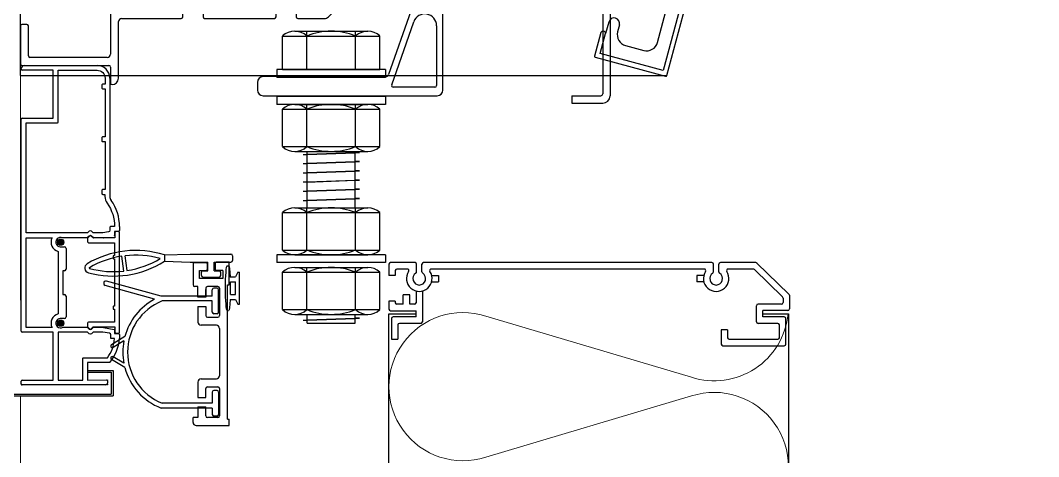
# Model space of a CAD drawing. Header units: millimetres. Extents: x 0 to 420000, y 0 to 297000.
# Drawn here: x 163862.5 to 164181.1, y 27431 to 27567.6 of the extents above; entities that cross this region are included whole.
import ezdxf

# ---------------------------------------------------------------- set-up
doc = ezdxf.new("R2010")
doc.units = ezdxf.units.MM
doc.linetypes.add('CENTER', pattern=[2, 1.25, -0.25, 0.25, -0.25])
for name, color, linetype, lineweight in [('A-DWXM-DOOR', 4, 'Continuous', 25), ('A-ELEV-LIN3', 8, 'Continuous', 18), ('A-WAXM-PANL', 6, 'Continuous', 20), ('A-XXXX-INSL2', 8, 'Continuous', 18)]:
    doc.layers.add(name, color=color, linetype=linetype, lineweight=lineweight)

# ---------------------------------------------------------------- blocks, each defined once
blk = doc.blocks.new('쫄대1')
at = {"color": 7}
for p, q in [((1931719.42, 129194.81), (1931719.42, 129194.31)), ((1931722.92, 129193.85), (1931722.92, 129192.21)), ((1931724.42, 129193.71), (1931728.42, 129193.71)), ((1931724.42, 129193.71), (1931724.42, 129192.21)), ((1931728.42, 129193.71), (1931728.42, 129192.21)), ((1931729.92, 129193.85), (1931729.92, 129192.21)), ((1931733.42, 129194.81), (1931733.42, 129194.31)), ((1931722.92, 129192.21), (1931721.42, 129191.41)), ((1931721.42, 129191.41), (1931721.42, 129190.91)), ((1931721.42, 129190.91), (1931731.42, 129190.91)), ((1931724.42, 129192.21), (1931728.42, 129192.21)), ((1931731.42, 129191.41), (1931729.92, 129192.21)), ((1931731.42, 129191.41), (1931731.42, 129190.91))]:
    blk.add_line(p, q, dxfattribs=at)
blk.add_ellipse((1931726.42, 129194.81), major_axis=(-7, 0), ratio=0.085714, start_param=3.141593, end_param=6.283185, dxfattribs=at)
at = {"color": 7, "extrusion": (0, 0, -1)}
for centre, major_axis, start_param, end_param in [((1931729.06, 129194.32), (9.64, 0.01), 2.261533, 3.134107), ((1931723.77, 129194.32), (-9.64, 0.01), 3.149078, 4.021652)]:
    blk.add_ellipse(centre, major_axis=major_axis, ratio=0.062704, start_param=start_param, end_param=end_param, dxfattribs=at)
blk = doc.blocks.new('rubber bk')
at = {"color": 8}
for p, q in [((1933005.7, 129232.36), (1933005.7, 129222.06)), ((1933006.7, 129233.36), (1933008.2, 129233.36)), ((1933008.2, 129231.86), (1933008.2, 129233.36)), ((1933011.5, 129231.86), (1933008.2, 129231.86)), ((1933011.5, 129231.86), (1933011.5, 129229.36)), ((1933014.5, 129231.86), (1933014.5, 129229.36)), ((1933019.3, 129231.86), (1933014.5, 129231.86)), ((1933020.3, 129230.86), (1933020.3, 129226.06)), ((1933037.1, 129226.06), (1933037.1, 129230.86)), ((1933042.9, 129231.86), (1933038.1, 129231.86)), ((1933042.9, 129231.86), (1933042.9, 129229.36)), ((1933045.9, 129229.36), (1933045.9, 129231.86)), ((1933045.9, 129231.86), (1933049.2, 129231.86)), ((1933049.2, 129231.86), (1933049.2, 129232.86)), ((1933056.7, 129233.36), (1933049.7, 129233.36)), ((1933051.7, 129224.06), (1933051.7, 129231.36)), ((1933051.7, 129231.36), (1933054.2, 129231.36)), ((1933054.2, 129231.36), (1933054.2, 129229.26)), ((1933056.7, 129233.36), (1933056.7, 129229.26)), ((1933008.2, 129225.56), (1933008.2, 129228.86)), ((1933008.7, 129229.36), (1933011.5, 129229.36)), ((1933014.5, 129229.36), (1933017.3, 129229.36)), ((1933017.8, 129228.86), (1933017.8, 129225.56)), ((1933039.6, 129228.86), (1933039.6, 129225.56)), ((1933042.9, 129229.36), (1933040.1, 129229.36)), ((1933048.7, 129229.36), (1933045.9, 129229.36)), ((1933046.25, 129229.36), (1933048.25, 129229.36)), ((1933049.2, 129225.56), (1933049.2, 129228.86)), ((1933056.4, 129228.96), (1933054.5, 129228.96)), ((1933017.3, 129225.06), (1933008.7, 129225.06)), ((1933036.1, 129225.06), (1933021.3, 129225.06)), ((1933048.7, 129225.06), (1933040.1, 129225.06)), ((1933054.2, 129224.06), (1933054.2, 129226.16)), ((1933056.4, 129226.46), (1933054.5, 129226.46)), ((1933056.7, 129222.06), (1933056.7, 129226.16)), ((1933005.7, 129222.06), (1933007.7, 129222.06)), ((1933007.7, 129222.56), (1933007.7, 129222.06)), ((1933007.7, 129222.56), (1933049.7, 129222.56)), ((1933049.7, 129222.56), (1933049.7, 129222.06)), ((1933049.7, 129222.06), (1933056.7, 129222.06)), ((1933054.2, 129224.06), (1933051.7, 129224.06))]:
    blk.add_line(p, q, dxfattribs=at)
for centre, radius, start, end in [((1933006.7, 129232.36), 1, 90, 180), ((1933019.3, 129230.86), 1, 0, 90), ((1933038.1, 129230.86), 1, 90, 180), ((1933049.7, 129232.86), 0.5, 90, 180), ((1933008.7, 129228.86), 0.5, 90, 180), ((1933017.3, 129228.86), 0.5, 0, 90), ((1933040.1, 129228.86), 0.5, 90, 180), ((1933048.7, 129228.86), 0.5, 0, 90), ((1933054.5, 129229.26), 0.3, 180, 270), ((1933056.4, 129229.26), 0.3, 270, 0), ((1933008.7, 129225.56), 0.5, 180, 270), ((1933017.3, 129225.56), 0.5, 270, 0), ((1933021.3, 129226.06), 1, 180, 270), ((1933036.1, 129226.06), 1, 270, 0), ((1933040.1, 129225.56), 0.5, 180, 270), ((1933048.7, 129225.56), 0.5, 270, 0), ((1933054.5, 129226.16), 0.3, 90, 180), ((1933056.4, 129226.16), 0.3, 0, 90)]:
    blk.add_arc(centre, radius, start, end, dxfattribs=at)
blk = doc.blocks.new('side rubber')
at = {"color": 8}
for p, q in [((1933119.27, 129317.92), (1933123.92, 129318.54)), ((1933119.4, 129316.93), (1933124.05, 129317.55)), ((1933122.32, 129305.21), (1933122.07, 129297.21)), ((1933124.32, 129305.21), (1933122.32, 129305.21)), ((1933124.32, 129305.21), (1933124.57, 129297.21)), ((1933122.07, 129297.21), (1933122.07, 129291.61)), ((1933122.07, 129296.26), (1933122.07, 129292.16)), ((1933124.57, 129297.21), (1933124.57, 129284.41)), ((1933117.37, 129293.11), (1933117.37, 129288.11)), ((1933117.87, 129293.61), (1933118.87, 129293.61)), ((1933119.37, 129293.11), (1933119.37, 129291.61)), ((1933119.37, 129291.61), (1933122.07, 129291.61)), ((1933119.37, 129289.61), (1933119.37, 129288.11)), ((1933119.37, 129289.61), (1933122.07, 129289.61)), ((1933122.07, 129289.61), (1933122.07, 129284.41)), ((1933122.07, 129284.96), (1933122.07, 129289.06)), ((1933117.87, 129287.61), (1933118.87, 129287.61)), ((1933124.07, 129283.91), (1933122.57, 129283.91))]:
    blk.add_line(p, q, dxfattribs=at)
for centre, radius, start, end in [((1933120.21, 129328.61), 1.54, 30.4539, 164.775), ((1933147.46, 129321.19), 29.78, 164.775, 212.4292), ((1933147.46, 129321.19), 28.38, 164.775, 186.6051), ((1933120.21, 129328.61), 0.135, 30.4539, 164.775), ((1933095.85, 129314.29), 28.38, 8.6238, 30.4539), ((1933095.9, 129314.18), 29.8, 342.5101, 30.683), ((1933147.46, 129321.19), 28.38, 188.6238, 211.0933), ((1933095.85, 129314.29), 28.38, 344.1356, 6.6051), ((1933117.87, 129293.11), 0.5, 90, 180), ((1933118.87, 129293.11), 0.5, 0, 90), ((1933117.87, 129288.11), 0.5, 180, 270), ((1933118.87, 129288.11), 0.5, 270, 0), ((1933122.57, 129284.41), 0.5, 180, 270), ((1933124.07, 129284.41), 0.5, 270, 0)]:
    blk.add_arc(centre, radius, start, end, dxfattribs=at)
blk = doc.blocks.new('inner rubber')
at = {"color": 8}
for p, q in [((1933104.54, 129319.62), (1933107.1, 129323.81)), ((1933105.91, 129319.94), (1933107.96, 129323.28)), ((1933112.91, 129319.94), (1933110.86, 129323.28)), ((1933114.27, 129319.62), (1933111.71, 129323.81)), ((1933125.98, 129310.31), (1933130.26, 129325.73)), ((1933126.91, 129308.26), (1933131.65, 129325.35)), ((1933091.91, 129292.26), (1933091.91, 129308.26)), ((1933093.41, 129292.26), (1933093.41, 129307.98)), ((1933125.41, 129292.26), (1933125.41, 129307.98)), ((1933126.91, 129292.26), (1933126.91, 129308.26)), ((1933089.41, 129290.76), (1933089.41, 129291.76)), ((1933091.91, 129292.26), (1933089.91, 129292.26)), ((1933096.91, 129292.26), (1933093.41, 129292.26)), ((1933097.41, 129290.76), (1933097.41, 129291.76)), ((1933121.41, 129290.76), (1933121.41, 129291.76)), ((1933121.91, 129292.26), (1933125.41, 129292.26)), ((1933126.91, 129292.26), (1933128.91, 129292.26)), ((1933129.41, 129290.76), (1933129.41, 129291.76)), ((1933096.91, 129290.26), (1933089.91, 129290.26)), ((1933121.91, 129290.26), (1933128.91, 129290.26))]:
    blk.add_line(p, q, dxfattribs=at)
for centre, radius, start, end in [((1933107.53, 129323.54), 0.5, 328.552, 148.5535), ((1933111.29, 129323.54), 0.5, 31.4465, 211.448), ((1933130.96, 129325.54), 0.723, 344.4748, 164.4759), ((1933109.41, 129301.5), 18.76, 79.2477, 100.7523), ((1933109.41, 129301.5), 18.76, 105.0232, 158.878), ((1933109.41, 129301.5), 17.26, 22.0317, 157.9683), ((1933109.41, 129301.5), 18.76, 27.9822, 74.9768), ((1933089.91, 129291.76), 0.5, 90, 180), ((1933096.91, 129291.76), 0.5, 0, 90), ((1933121.91, 129291.76), 0.5, 90, 180), ((1933128.91, 129291.76), 0.5, 0, 90), ((1933089.91, 129290.76), 0.5, 180, 270), ((1933096.91, 129290.76), 0.5, 270, 0), ((1933121.91, 129290.76), 0.5, 180, 270), ((1933128.91, 129290.76), 0.5, 270, 0)]:
    blk.add_arc(centre, radius, start, end, dxfattribs=at)
blk = doc.blocks.new('주행레일2')
at = {"color": 8}
for p, q in [((1944024.06, 140644.05), (1944024.06, 140632.4)), ((1944045.02, 140644.55), (1944024.56, 140644.55)), ((1944026.56, 140615.33), (1944026.56, 140641.55)), ((1944027.06, 140642.05), (1944040.42, 140642.05)), ((1944040.92, 140641.55), (1944040.92, 140637.05)), ((1944043.42, 140639.55), (1944043.42, 140642.05)), ((1944043.92, 140642.55), (1944045.52, 140642.55)), ((1944045.52, 140642.55), (1944045.52, 140644.05)), ((1944051.82, 140644.05), (1944051.82, 140642.55)), ((1944051.82, 140642.55), (1944053.42, 140642.55)), ((1944087.56, 140644.55), (1944052.32, 140644.55)), ((1944053.92, 140642.05), (1944053.92, 140639.55)), ((1944057.87, 140640.9), (1944057.87, 140642.05)), ((1944057.87, 140642.05), (1944067.21, 140642.05)), ((1944067.21, 140642.05), (1944067.21, 140640.9)), ((1944068.66, 140639.1), (1944070.74, 140641.85)), ((1944070.89, 140642.05), (1944070.86, 140642.02)), ((1944070.92, 140642.05), (1944070.89, 140642.05)), ((1944071.14, 140642.05), (1944082.96, 140642.05)), ((1944085.96, 140639.55), (1944085.96, 140642.05)), ((1944086.46, 140642.55), (1944088.06, 140642.55)), ((1944088.06, 140642.55), (1944088.06, 140644.05)), ((1944094.36, 140644.05), (1944094.36, 140642.55)), ((1944094.36, 140642.55), (1944095.96, 140642.55)), ((1944097.46, 140644.55), (1944094.86, 140644.55)), ((1944096.46, 140642.05), (1944096.46, 140639.55)), ((1944098.46, 140638.15), (1944098.46, 140643.55)), ((1944038.33, 140615.51), (1944056.44, 140638.9)), ((1944053.42, 140639.05), (1944043.92, 140639.05)), ((1944056.44, 140638.9), (1944058.04, 140638.9)), ((1944058.04, 140640.9), (1944057.87, 140640.9)), ((1944059.04, 140639.9), (1944058.04, 140640.9)), ((1944058.04, 140638.9), (1944059.04, 140639.9)), ((1944067.04, 140640.9), (1944066.04, 140639.9)), ((1944066.04, 140639.9), (1944067.04, 140638.9)), ((1944067.21, 140640.9), (1944067.04, 140640.9)), ((1944067.04, 140638.9), (1944068.26, 140638.9)), ((1944083.96, 140641.05), (1944083.96, 140638.15)), ((1944095.96, 140639.05), (1944086.46, 140639.05)), ((1944050.84, 140635.75), (1944034.79, 140615.02)), ((1944041.42, 140636.55), (1944050.44, 140636.55)), ((1944084.87, 140637.16), (1944091.21, 140636.55)), ((1944091.21, 140636.55), (1944097.56, 140637.16)), ((1944023.56, 140631.9), (1943996.36, 140631.9)), ((1943995.86, 140631.4), (1943995.86, 140618.65)), ((1943998.36, 140618.65), (1943998.36, 140628.9)), ((1943998.86, 140629.4), (1944023.56, 140629.4)), ((1944024.06, 140628.9), (1944024.06, 140533.8)), ((1943996.36, 140618.15), (1943997.86, 140618.15)), ((1944034.4, 140614.83), (1944027.06, 140614.83)), ((1944026.56, 140581.95), (1944026.56, 140611.83)), ((1944027.06, 140612.33), (1944033.66, 140612.33)), ((1944034.16, 140611.83), (1944034.16, 140581.95)), ((1944036.66, 140597.34), (1944036.66, 140610.28)), ((1944036.21, 140596.89), (1944036.66, 140597.34)), ((1944036.66, 140596.44), (1944036.21, 140596.89)), ((1944036.66, 140583.7), (1944036.66, 140596.44)), ((1944033.66, 140581.45), (1944027.06, 140581.45)), ((1944026.56, 140548), (1944026.56, 140578.45)), ((1944027.06, 140578.95), (1944034.66, 140578.95)), ((1944035.07, 140578.74), (1944052.93, 140553.79)), ((1944058.71, 140550), (1944038.2, 140578.67)), ((1944081.85, 140568.2), (1944063.27, 140549.63)), ((1944084.39, 140566.36), (1944082.55, 140568.2)), ((1944080.29, 140564.1), (1944082.2, 140566.01)), ((1944082.2, 140566.01), (1944083.12, 140565.09)), ((1944083.83, 140565.09), (1944084.39, 140565.65)), ((1944065.18, 140548.71), (1944078.31, 140561.84)), ((1944079.73, 140561.84), (1944092.04, 140549.52)), ((1944094.31, 140550.08), (1944080.29, 140564.1)), ((1944042.37, 140552.5), (1944042.37, 140548)), ((1944052.52, 140553), (1944042.87, 140553)), ((1944085.27, 140552.5), (1944072.77, 140552.5)), ((1944095.86, 140554.19), (1944095.3, 140553.62)), ((1944095.3, 140552.91), (1944096.22, 140551.99)), ((1944098.41, 140552.35), (1944096.57, 140554.19)), ((1944044.62, 140547.5), (1944044.62, 140550)), ((1944045.12, 140550.5), (1944054.62, 140550.5)), ((1944055.12, 140550), (1944055.12, 140547.5)), ((1944071.77, 140551.5), (1944071.77, 140548)), ((1944073.77, 140547.5), (1944073.77, 140550)), ((1944074.27, 140550.5), (1944083.77, 140550.5)), ((1944084.27, 140550), (1944084.27, 140547.5)), ((1944086.27, 140548), (1944086.27, 140551.5)), ((1944092.29, 140545.53), (1944098.41, 140551.64)), ((1944096.22, 140551.99), (1944094.31, 140550.08)), ((1944041.87, 140547.5), (1944027.06, 140547.5)), ((1944046.72, 140547), (1944045.12, 140547)), ((1944046.72, 140545.5), (1944046.72, 140547)), ((1944054.62, 140547), (1944053.02, 140547)), ((1944053.02, 140547), (1944053.02, 140545.5)), ((1944070.77, 140547), (1944065.89, 140547)), ((1944075.87, 140547), (1944074.27, 140547)), ((1944075.87, 140545.5), (1944075.87, 140547)), ((1944083.77, 140547), (1944082.17, 140547)), ((1944082.17, 140547), (1944082.17, 140545.5)), ((1944090.73, 140547), (1944087.27, 140547)), ((1944092.04, 140548.1), (1944091.08, 140547.14)), ((1943997.86, 140543.15), (1943996.36, 140543.15)), ((1944026.56, 140526.3), (1944026.56, 140544)), ((1944027.56, 140545), (1944046.22, 140545)), ((1944053.52, 140545), (1944075.37, 140545)), ((1944082.67, 140545), (1944091.02, 140545)), ((1943995.86, 140542.65), (1943995.86, 140530.8)), ((1943998.36, 140533.3), (1943998.36, 140542.65)), ((1943996.36, 140530.3), (1944023.56, 140530.3)), ((1944023.06, 140532.8), (1943998.86, 140532.8)), ((1944024.06, 140529.8), (1944024.06, 140524.8))]:
    blk.add_line(p, q, dxfattribs=at)
for centre, radius, start, end in [((1944024.56, 140644.05), 0.5, 90, 180), ((1944027.06, 140641.55), 0.5, 90, 180), ((1944040.42, 140641.55), 0.5, 0, 90), ((1944043.92, 140642.05), 0.5, 90, 180), ((1944045.02, 140644.05), 0.5, 0, 90), ((1944052.32, 140644.05), 0.5, 90, 180), ((1944053.42, 140642.05), 0.5, 0, 90), ((1944071.14, 140641.55), 0.5, 90, 142.9575), ((1944082.96, 140641.05), 1, 0, 90), ((1944086.46, 140642.05), 0.5, 90, 180), ((1944087.56, 140644.05), 0.5, 0, 90), ((1944094.86, 140644.05), 0.5, 90, 180), ((1944095.96, 140642.05), 0.5, 0, 90), ((1944097.46, 140643.55), 1, 0, 90), ((1944043.92, 140639.55), 0.5, 180, 270), ((1944053.42, 140639.55), 0.5, 270, 0), ((1944068.26, 140639.4), 0.5, 270, 322.9575), ((1944086.46, 140639.55), 0.5, 180, 270), ((1944095.96, 140639.55), 0.5, 270, 0), ((1944041.42, 140637.05), 0.5, 180, 270), ((1944050.44, 140636.05), 0.5, 322.2543, 90), ((1944084.96, 140638.15), 1, 180, 264.5597), ((1944097.46, 140638.15), 1, 275.4403, 360), ((1943996.36, 140631.4), 0.5, 90, 180), ((1944023.56, 140632.4), 0.5, 270, 0), ((1943998.86, 140628.9), 0.5, 90, 180), ((1944023.56, 140628.9), 0.5, 0, 90), ((1943996.36, 140618.65), 0.5, 180, 270), ((1943997.86, 140618.65), 0.5, 270, 0), ((1944027.06, 140615.33), 0.5, 180, 270), ((1944034.4, 140615.33), 0.5, 270, 322.2543), ((1944045.66, 140610.28), 9, 144.5197, 180), ((1944027.06, 140611.83), 0.5, 90, 180), ((1944033.66, 140611.83), 0.5, 0, 90), ((1944027.06, 140581.95), 0.5, 180, 270), ((1944033.66, 140581.95), 0.5, 270, 0), ((1944045.66, 140583.7), 9, 180, 214.0012), ((1944027.06, 140578.45), 0.5, 90, 180), ((1944034.66, 140578.45), 0.5, 35.5876, 90), ((1944082.2, 140567.85), 0.5, 45, 135.0005), ((1944083.47, 140565.44), 0.5, 225, 315), ((1944084.04, 140566.01), 0.5, 315, 45), ((1944079.02, 140561.13), 1, 45, 135.0005), ((1944042.87, 140552.5), 0.5, 90, 180), ((1944052.52, 140553.5), 0.5, 270, 35.5876), ((1944072.77, 140551.5), 1, 90, 180), ((1944085.27, 140551.5), 1, 0, 90), ((1944095.65, 140553.27), 0.5, 135, 225), ((1944096.22, 140553.83), 0.5, 45, 135), ((1944098.05, 140551.99), 0.5, 315, 45), ((1944045.12, 140550), 0.5, 90, 180), ((1944054.62, 140550), 0.5, 0, 90), ((1944061.15, 140551.75), 3, 215.5876, 315.0005), ((1944074.27, 140550), 0.5, 90, 180), ((1944083.77, 140550), 0.5, 0, 90), ((1944091.34, 140548.81), 1, 315, 45), ((1944027.06, 140548), 0.5, 180, 270), ((1944041.87, 140548), 0.5, 270, 0), ((1944045.12, 140547.5), 0.5, 180, 270), ((1944054.62, 140547.5), 0.5, 270, 0), ((1944065.89, 140548), 1, 135.0005, 270), ((1944070.77, 140548), 1, 270, 0), ((1944074.27, 140547.5), 0.5, 180, 270), ((1944083.77, 140547.5), 0.5, 270, 0), ((1944087.27, 140548), 1, 180, 270), ((1944090.73, 140547.5), 0.5, 270, 315), ((1943996.36, 140542.65), 0.5, 90, 180), ((1943997.86, 140542.65), 0.5, 0, 90), ((1944027.56, 140544), 1, 90, 180), ((1944046.22, 140545.5), 0.5, 270, 0), ((1944053.52, 140545.5), 0.5, 180, 270), ((1944075.37, 140545.5), 0.5, 270, 0), ((1944082.67, 140545.5), 0.5, 180, 270), ((1944091.02, 140546.8), 1.8, 270, 315), ((1943998.86, 140533.3), 0.5, 180, 270), ((1944023.06, 140533.8), 1, 270, 0), ((1943996.36, 140530.8), 0.5, 180, 270), ((1944023.56, 140529.8), 0.5, 0, 90), ((1944024.56, 140524.8), 0.5, 180, 270), ((1944024.56, 140526.3), 2, 270, 0)]:
    blk.add_arc(centre, radius, start, end, dxfattribs=at)
blk = doc.blocks.new('고정볼트')
at = {"color": 8}
for p, q in [((1934022.48, 124738.28), (1934045.35, 124738.28)), ((1934026.29, 124726.28), (1934026.29, 124738.28)), ((1934041.54, 124726.28), (1934041.54, 124738.28)), ((1934018.66, 124726.28), (1934018.66, 124736.78)), ((1934018.66, 124736.78), (1934049.16, 124736.78)), ((1934049.16, 124726.28), (1934049.16, 124736.78)), ((1934050.91, 124726.28), (1934016.91, 124726.28)), ((1934016.91, 124726.28), (1934016.91, 124723.83)), ((1934018.66, 124726.28), (1934049.16, 124726.28)), ((1934050.91, 124726.28), (1934050.91, 124723.83)), ((1934050.91, 124723.83), (1934016.91, 124723.83)), ((1934050.91, 124717.83), (1934016.91, 124717.83)), ((1934016.91, 124717.83), (1934016.91, 124715.38)), ((1934050.91, 124717.83), (1934050.91, 124715.38)), ((1934050.91, 124715.38), (1934016.91, 124715.38)), ((1934018.66, 124702.18), (1934018.66, 124713.88)), ((1934018.66, 124713.88), (1934049.16, 124713.88)), ((1934022.48, 124715.38), (1934045.35, 124715.38)), ((1934026.29, 124702.18), (1934026.29, 124715.38)), ((1934041.54, 124702.18), (1934041.54, 124715.38)), ((1934049.16, 124702.18), (1934049.16, 124713.88)), ((1934018.66, 124702.18), (1934049.16, 124702.18)), ((1934022.48, 124700.68), (1934045.35, 124700.68)), ((1934025.11, 124699.75), (1934026.41, 124699.79)), ((1934025.11, 124699.75), (1934026.41, 124699.74)), ((1934025.17, 124699.75), (1934026.41, 124699.83)), ((1934026.41, 124683.01), (1934026.41, 124700.68)), ((1934026.41, 124699.83), (1934041.41, 124700.36)), ((1934026.41, 124699.79), (1934041.41, 124700.31)), ((1934026.41, 124699.74), (1934041.41, 124700.26)), ((1934041.41, 124683.01), (1934041.41, 124700.68)), ((1934042.71, 124700.35), (1934041.41, 124700.36)), ((1934041.41, 124700.31), (1934042.71, 124700.35)), ((1934042.66, 124700.35), (1934041.41, 124700.26)), ((1934025.11, 124696.86), (1934026.41, 124696.9)), ((1934025.11, 124696.86), (1934026.41, 124696.86)), ((1934025.17, 124696.87), (1934026.41, 124696.95)), ((1934026.41, 124696.95), (1934041.41, 124697.48)), ((1934026.41, 124696.9), (1934041.41, 124697.43)), ((1934026.41, 124696.86), (1934041.41, 124697.38)), ((1934042.71, 124697.47), (1934041.41, 124697.48)), ((1934041.41, 124697.43), (1934042.71, 124697.47)), ((1934042.66, 124697.47), (1934041.41, 124697.38)), ((1934025.11, 124693.98), (1934026.41, 124694.02)), ((1934025.11, 124693.98), (1934026.41, 124693.98)), ((1934025.17, 124693.99), (1934026.41, 124694.07)), ((1934026.41, 124694.07), (1934041.41, 124694.59)), ((1934026.41, 124694.02), (1934041.41, 124694.55)), ((1934026.41, 124693.98), (1934041.41, 124694.5)), ((1934041.41, 124694.55), (1934042.71, 124694.59)), ((1934042.71, 124694.59), (1934041.41, 124694.59)), ((1934042.66, 124694.58), (1934041.41, 124694.5)), ((1934025.11, 124691.1), (1934026.41, 124691.14)), ((1934025.11, 124691.1), (1934026.41, 124691.09)), ((1934025.17, 124691.1), (1934026.41, 124691.19)), ((1934026.41, 124691.19), (1934041.41, 124691.71)), ((1934026.41, 124691.14), (1934041.41, 124691.67)), ((1934026.41, 124691.09), (1934041.41, 124691.62)), ((1934041.41, 124691.67), (1934042.71, 124691.71)), ((1934042.71, 124691.71), (1934041.41, 124691.71)), ((1934042.66, 124691.7), (1934041.41, 124691.62)), ((1934025.11, 124688.22), (1934026.41, 124688.26)), ((1934025.11, 124688.22), (1934026.41, 124688.21)), ((1934025.17, 124688.22), (1934026.41, 124688.31)), ((1934026.41, 124688.31), (1934041.41, 124688.83)), ((1934026.41, 124688.26), (1934041.41, 124688.78)), ((1934026.41, 124688.21), (1934041.41, 124688.74)), ((1934042.71, 124688.82), (1934041.41, 124688.83)), ((1934041.41, 124688.78), (1934042.71, 124688.82)), ((1934042.66, 124688.82), (1934041.41, 124688.74)), ((1934025.11, 124685.34), (1934026.41, 124685.38)), ((1934025.11, 124685.34), (1934026.41, 124685.33)), ((1934025.17, 124685.34), (1934026.41, 124685.42)), ((1934026.41, 124685.42), (1934041.41, 124685.95)), ((1934026.41, 124685.38), (1934041.41, 124685.9)), ((1934026.41, 124685.33), (1934041.41, 124685.86)), ((1934042.71, 124685.94), (1934041.41, 124685.95)), ((1934041.41, 124685.9), (1934042.71, 124685.94)), ((1934042.66, 124685.94), (1934041.41, 124685.86)), ((1934018.66, 124669.81), (1934018.66, 124681.51)), ((1934018.66, 124681.51), (1934049.16, 124681.51)), ((1934022.48, 124683.01), (1934045.35, 124683.01)), ((1934026.29, 124669.81), (1934026.29, 124683.01)), ((1934041.54, 124669.81), (1934041.54, 124683.01)), ((1934049.16, 124669.81), (1934049.16, 124681.51)), ((1934050.91, 124668.31), (1934016.91, 124668.31)), ((1934016.91, 124668.31), (1934016.91, 124665.86)), ((1934018.66, 124669.81), (1934049.16, 124669.81)), ((1934022.48, 124668.31), (1934045.35, 124668.31)), ((1934050.91, 124668.31), (1934050.91, 124665.86)), ((1934050.91, 124665.86), (1934016.91, 124665.86)), ((1934018.66, 124651.16), (1934018.66, 124662.86)), ((1934018.66, 124662.86), (1934049.16, 124662.86)), ((1934022.48, 124664.36), (1934045.35, 124664.36)), ((1934026.29, 124651.16), (1934026.29, 124664.36)), ((1934041.54, 124651.16), (1934041.54, 124664.36)), ((1934049.16, 124651.16), (1934049.16, 124662.86)), ((1934018.66, 124651.16), (1934049.16, 124651.16)), ((1934022.48, 124649.66), (1934045.35, 124649.66)), ((1934026.41, 124646.88), (1934026.41, 124649.66)), ((1934041.41, 124646.88), (1934041.41, 124649.66)), ((1934025.11, 124647.88), (1934026.41, 124647.92)), ((1934025.11, 124647.88), (1934026.41, 124647.87)), ((1934025.17, 124647.88), (1934026.41, 124647.96)), ((1934026.41, 124647.96), (1934041.41, 124648.49)), ((1934026.41, 124647.92), (1934041.41, 124648.44)), ((1934026.41, 124647.87), (1934041.41, 124648.4)), ((1934026.41, 124646.88), (1934041.41, 124646.88)), ((1934042.71, 124648.48), (1934041.41, 124648.49)), ((1934041.41, 124648.44), (1934042.71, 124648.48)), ((1934042.66, 124648.48), (1934041.41, 124648.4))]:
    blk.add_line(p, q, dxfattribs=at)
for centre, radius, start, end in [((1934022.48, 124732.69), 5.6, 47.0464, 132.9536), ((1934033.91, 124718.15), 20.13, 67.7416, 112.2584), ((1934045.35, 124732.69), 5.6, 47.0464, 132.9536), ((1934022.48, 124709.79), 5.6, 47.0464, 132.9536), ((1934033.91, 124695.25), 20.13, 67.7416, 112.2584), ((1934045.35, 124709.79), 5.6, 47.0464, 132.9536), ((1934022.48, 124706.28), 5.6, 227.0464, 312.9536), ((1934033.91, 124720.81), 20.13, 247.7416, 292.2584), ((1934045.35, 124706.28), 5.6, 227.0464, 312.9536), ((1934022.48, 124677.42), 5.6, 47.0464, 132.9536), ((1934033.91, 124662.88), 20.13, 67.7416, 112.2584), ((1934045.35, 124677.42), 5.6, 47.0464, 132.9536), ((1934022.48, 124673.91), 5.6, 227.0464, 312.9536), ((1934033.91, 124688.45), 20.13, 247.7416, 292.2584), ((1934045.35, 124673.91), 5.6, 227.0464, 312.9536), ((1934022.48, 124658.77), 5.6, 47.0464, 132.9536), ((1934033.91, 124644.23), 20.13, 67.7416, 112.2584), ((1934045.35, 124658.77), 5.6, 47.0464, 132.9536), ((1934022.48, 124655.26), 5.6, 227.0464, 312.9536), ((1934033.91, 124669.8), 20.13, 247.7416, 292.2584), ((1934045.35, 124655.26), 5.6, 227.0464, 312.9536)]:
    blk.add_arc(centre, radius, start, end, dxfattribs=at)
blk = doc.blocks.new('주레일1')
at = {"color": 8}
for p, q in [((1944110.79, 140613.28), (1944110.79, 140583.93)), ((1944111.29, 140613.71), (1944116.29, 140613.71)), ((1944116.79, 140602.21), (1944116.79, 140613.21)), ((1944116.29, 140601.71), (1944116.79, 140602.21)), ((1944116.79, 140601.2), (1944116.29, 140601.71)), ((1944116.79, 140589.91), (1944116.79, 140601.71)), ((1944116.79, 140583.93), (1944116.79, 140601.2)), ((1944110.79, 140583.93), (1944117.8, 140561.48)), ((1944127.8, 140561.97), (1944116.85, 140583.7)), ((1944117.85, 140561.18), (1944117.85, 140547.57)), ((1944123.85, 140548.31), (1944123.85, 140560.31)), ((1944123.85, 140560.31), (1944125.85, 140560.31)), ((1944125.85, 140560.31), (1944125.85, 140557.81)), ((1944127.85, 140557.81), (1944127.85, 140561.76)), ((1944126.35, 140557.31), (1944127.35, 140557.31)), ((1944125.85, 140550.81), (1944125.85, 140548.31)), ((1944127.35, 140551.31), (1944126.35, 140551.31)), ((1944127.85, 140522.51), (1944127.85, 140550.81)), ((1944117.79, 140547.24), (1944110.84, 140527.37)), ((1944125.85, 140548.31), (1944123.85, 140548.31)), ((1944111.82, 140524.11), (1944118.73, 140543.86)), ((1944125.85, 140542.65), (1944125.85, 140523.91)), ((1944069.82, 140524.91), (1944069.82, 140522.51)), ((1944109.9, 140526.71), (1944071.62, 140526.71)), ((1944071.62, 140520.71), (1944126.05, 140520.71)), ((1944125.35, 140523.41), (1944112.28, 140523.41))]:
    blk.add_line(p, q, dxfattribs=at)
for centre, radius, start, end in [((1944111.29, 140613.21), 0.5, 90, 180), ((1944116.29, 140613.21), 0.5, 0, 90), ((1944117.29, 140583.93), 0.5, 180, 206.743), ((1944127.4, 140561.76), 0.45, 360, 26.743), ((1944116.85, 140561.18), 1, 360, 17.3433), ((1944126.35, 140557.81), 0.5, 180, 270), ((1944127.35, 140557.81), 0.5, 270, 0), ((1944126.35, 140550.81), 0.5, 90, 180), ((1944127.35, 140550.81), 0.5, 0, 90), ((1944116.85, 140547.57), 1, 340.7173, 0), ((1944122.19, 140542.65), 3.66, 0, 160.7173), ((1944109.9, 140527.71), 1, 270, 340.7173), ((1944071.62, 140524.91), 1.8, 90, 180), ((1944112.28, 140523.91), 0.5, 155.8351, 270), ((1944125.35, 140523.91), 0.5, 270, 0), ((1944071.62, 140522.51), 1.8, 180, 270), ((1944126.05, 140522.51), 1.8, 270, 0)]:
    blk.add_arc(centre, radius, start, end, dxfattribs=at)
blk = doc.blocks.new('A$C6F8E717E')
at = {"color": 3}
for p, q in [((-17.48, 62.1), (-1.78, 62.1)), ((-1.78, 62.1), (-1.78, 59.8)), ((-19.78, 59.8), (-19.78, 49.8)), ((-17.48, 59.22), (-17.48, 50.37)), ((-16.91, 59.8), (-1.78, 59.8)), ((-16.9, 49.8), (-2.3, 49.8)), ((-17.49, 47.5), (-2.88, 47.5)), ((-2.3, 46.92), (-2.3, -47.5)), ((0, 47.5), (0, -47.5)), ((8.71, -69.34), (-2.3, -47.5)), ((11.01, -69.34), (0, -47.5)), ((8.76, -69.54), (8.76, -110.03)), ((11.06, -69.54), (11.06, -110.6)), ((-0.94, -110.6), (8.18, -110.6)), ((-0.94, -110.6), (-0.94, -112.9)), ((-0.94, -112.9), (8.76, -112.9))]:
    blk.add_line(p, q, dxfattribs=at)
at = {"color": 3, "linetype": 'CENTER', "ltscale": 0.1}
for p, q in [((-4.6, -29.6), (2.3, -29.6)), ((6.46, -76.99), (13.36, -76.99))]:
    blk.add_line(p, q, dxfattribs=at)
at = {"color": 3}
for centre, radius, start, end in [((-17.48, 59.8), 2.3, 90, 180), ((-16.91, 59.22), 0.575, 90, 180), ((-17.48, 49.8), 2.3, 180, 270), ((-16.9, 50.37), 0.575, 180, 270), ((-2.3, 47.5), 2.3, 0, 90), ((-2.88, 46.92), 0.575, 0, 90), ((8.31, -69.54), 0.45, 360, 26.743), ((10.61, -69.54), 0.45, 360, 26.743), ((8.18, -110.03), 0.575, 270, 0), ((8.76, -110.6), 2.3, 270, 0)]:
    blk.add_arc(centre, radius, start, end, dxfattribs=at)
blk = doc.blocks.new('A$C37D55ABE')
at = {"color": 5}
for p, q in [((-28.54, 205.27), (-12.84, 205.27)), ((-12.84, 205.27), (-12.84, 202.97)), ((-30.84, 202.97), (-30.84, 192.97)), ((-28.54, 202.4), (-28.54, 193.55)), ((-27.96, 202.97), (-12.84, 202.97)), ((-27.96, 192.97), (-13.36, 192.97)), ((-28.54, 190.67), (-13.93, 190.67)), ((-13.36, 190.1), (-13.36, 42.57)), ((-11.06, 190.67), (-11.06, 42.57)), ((-2.35, 20.73), (-13.36, 42.57)), ((-0.05, 20.73), (-11.06, 42.57)), ((-2.3, 20.53), (-2.3, -19.95)), ((0, 20.53), (0, -20.53)), ((-12, -20.53), (-2.87, -20.53)), ((-12, -20.53), (-12, -22.83)), ((-12, -22.83), (-2.3, -22.83))]:
    blk.add_line(p, q, dxfattribs=at)
at = {"color": 5, "linetype": 'CENTER', "ltscale": 0.1}
for p, q in [((-15.66, 60.47), (-8.76, 60.47)), ((-4.6, 13.08), (2.3, 13.08))]:
    blk.add_line(p, q, dxfattribs=at)
at = {"color": 5}
for centre, radius, start, end in [((-28.54, 202.97), 2.3, 90, 180), ((-27.96, 202.4), 0.575, 90, 180), ((-28.54, 192.97), 2.3, 180, 270), ((-27.96, 193.55), 0.575, 180, 270), ((-13.36, 190.67), 2.3, 0, 90), ((-13.93, 190.1), 0.575, 0, 90), ((-2.75, 20.53), 0.45, 360, 26.743), ((-0.45, 20.53), 0.45, 360, 26.743), ((-2.87, -19.95), 0.575, 270, 0), ((-2.3, -20.53), 2.3, 270, 0)]:
    blk.add_arc(centre, radius, start, end, dxfattribs=at)
blk = doc.blocks.new('레일커버')
at = {"color": 8}
for p, q in [((1934256.57, 124837.1), (1934234.55, 124831.2)), ((1934264.8, 124807.57), (1934256.94, 124836.89)), ((1934236.1, 124830.06), (1934255.8, 124835.34)), ((1934255.8, 124835.34), (1934263.42, 124806.93)), ((1934234.34, 124830.84), (1934236.33, 124823.4)), ((1934237.78, 124823.79), (1934236.1, 124830.06)), ((1934244.03, 124827.53), (1934249.72, 124829.06)), ((1934238.75, 124820.16), (1934237.78, 124823.79)), ((1934254.01, 124826.58), (1934259.44, 124806.32)), ((1934236.94, 124823.04), (1934237.43, 124823.17)), ((1934242.13, 124821.07), (1934241.55, 124823.24)), ((1934263.44, 124806.8), (1934263.44, 124801.45)), ((1934264.94, 124806.53), (1934264.94, 124657.34)), ((1934264.94, 124776.92), (1934264.94, 124806.53)), ((1934263.44, 124801.45), (1934254.64, 124801.45)), ((1934254.64, 124801.45), (1934254.64, 124778.85)), ((1934256.14, 124799.95), (1934263.44, 124799.95)), ((1934256.14, 124780.35), (1934256.14, 124799.95)), ((1934263.44, 124799.95), (1934263.44, 124780.35)), ((1934263.44, 124780.35), (1934256.14, 124780.35)), ((1934254.64, 124778.85), (1934263.44, 124778.85)), ((1934263.44, 124778.85), (1934263.44, 124776.92)), ((1934263.44, 124686.95), (1934263.44, 124685.02)), ((1934264.94, 124657.34), (1934264.94, 124686.95)), ((1934254.64, 124685.02), (1934254.64, 124662.42)), ((1934263.44, 124685.02), (1934254.64, 124685.02)), ((1934256.14, 124683.52), (1934256.14, 124663.92)), ((1934263.44, 124683.52), (1934256.14, 124683.52)), ((1934263.44, 124663.92), (1934263.44, 124683.52)), ((1934254.64, 124662.42), (1934263.44, 124662.42)), ((1934256.14, 124663.92), (1934263.44, 124663.92)), ((1934263.44, 124662.42), (1934263.44, 124657.08)), ((1934254.01, 124637.29), (1934259.44, 124657.56)), ((1934263.42, 124656.95), (1934255.8, 124628.53)), ((1934256.94, 124626.98), (1934264.8, 124656.3)), ((1934263.44, 124657.01), (1934263.43, 124657.01)), ((1934263.44, 124657.02), (1934263.44, 124657.01)), ((1934238.75, 124643.71), (1934237.78, 124640.09)), ((1934242.13, 124642.8), (1934241.55, 124640.63)), ((1934236.33, 124640.47), (1934234.34, 124633.04)), ((1934236.1, 124633.81), (1934237.78, 124640.09)), ((1934237.43, 124640.7), (1934236.94, 124640.83)), ((1934244.03, 124636.34), (1934249.72, 124634.82)), ((1934234.55, 124632.67), (1934256.57, 124626.77)), ((1934255.8, 124628.53), (1934236.1, 124633.81))]:
    blk.add_line(p, q, dxfattribs=at)
for centre, radius, start, end in [((1934256.65, 124836.81), 0.3, 15, 105), ((1934234.63, 124830.91), 0.3, 105, 195), ((1934244.93, 124824.15), 3.5, 105, 195), ((1934250.63, 124825.68), 3.5, 15, 105.0006), ((1934237.3, 124823.66), 0.5, 285, 15), ((1934236.82, 124823.53), 0.5, 195, 285), ((1934240.44, 124820.62), 1.75, 195, 15), ((1934261, 124808.24), 2.47, 230.952, 339.048), ((1934262.94, 124806.8), 0.5, 0, 15), ((1934260.94, 124806.53), 4, 0, 15), ((1934259.44, 124776.92), 4, 326.7776, 0), ((1934260.73, 124776.93), 4.21, 326.8156, 359.9621), ((1934259.44, 124686.95), 4, 0, 33.2224), ((1934260.74, 124686.95), 4.2, 0, 33.2224), ((1934261, 124655.64), 2.47, 20.952, 129.048), ((1934262.94, 124657.08), 0.5, 345, 0), ((1934260.94, 124657.34), 4, 345, 0), ((1934240.44, 124643.26), 1.75, 345, 165), ((1934236.82, 124640.35), 0.5, 75, 165), ((1934237.3, 124640.22), 0.5, 345, 75), ((1934244.93, 124639.72), 3.5, 165, 255), ((1934250.63, 124638.2), 3.5, 254.9994, 345), ((1934234.63, 124632.96), 0.3, 165, 255), ((1934256.65, 124627.06), 0.3, 255, 345)]:
    blk.add_arc(centre, radius, start, end, dxfattribs=at)
for start_param, end_param in [(0.42212, 1.570745), (1.570745, 2.719472)]:
    blk.add_ellipse((1934268.44, 124731.93), major_axis=(0, 46.92), ratio=0.294145, start_param=start_param, end_param=end_param, dxfattribs=at)
blk.add_open_spline([(1934264.25, 124774.62), (1934263.53, 124773.52), (1934262.83, 124772.19), (1934261.13, 124768.28), (1934260.19, 124765.4), (1934258.57, 124758.87), (1934257.89, 124755.23), (1934256.85, 124747.45), (1934256.49, 124743.31), (1934256.11, 124734.87), (1934256.08, 124730.55), (1934256.39, 124722.06), (1934256.71, 124717.89), (1934257.67, 124710), (1934258.32, 124706.28), (1934259.87, 124699.57), (1934260.79, 124696.59), (1934262.57, 124692.18), (1934263.39, 124690.56), (1934264.25, 124689.25)], degree=3, knots=[-2.719472, -2.719472, -2.719472, -2.719472, -2.545209, -2.545209, -2.271511, -2.271511, -1.997812, -1.997812, -1.724113, -1.724113, -1.450415, -1.450415, -1.176716, -1.176716, -0.903018, -0.903018, -0.629319, -0.629319, -0.42212, -0.42212, -0.42212, -0.42212], dxfattribs=at)
blk = doc.blocks.new('레일마감')
at = {"color": 5}
for p, q in [((1934054.94, 124836.93), (1934256.93, 124836.93)), ((1934054.94, 124626.93), (1934054.94, 124836.93)), ((1934054.94, 124626.93), (1934256.93, 124626.93))]:
    blk.add_line(p, q, dxfattribs=at)
blk = doc.blocks.new('방열도어-양개')
at = {"color": 6}
for p, q in [((-13.04, 3102.25), (-13.04, 3102.45)), ((-3.04, 3101.95), (-12.74, 3101.95)), ((-12.04, 3103.45), (10.66, 3103.45)), ((-3.04, 3086.95), (-3.04, 3101.95)), ((14.66, 3099.45), (14.66, 3062.4)), ((-13.04, 3020.26), (-13.04, 3086.65)), ((-12.74, 3086.95), (-3.04, 3086.95)), ((17.66, 3053.01), (17.66, 3051.81)), ((7.58, 3049.51), (-0.13, 3049.51)), ((8.21, 3050.06), (7.72, 3049.57)), ((9.42, 3049.57), (8.92, 3050.06)), ((12.61, 3049.51), (9.56, 3049.51)), ((16.16, 3051.51), (16.16, 3050.34)), ((17.36, 3051.51), (16.16, 3051.51)), ((-1.7, 3047.97), (-0.91, 3047.18)), ((-1.68, 3048.4), (-0.49, 3047.2)), ((-1.53, 3048.7), (-0.18, 3047.35)), ((-1.31, 3048.93), (0.04, 3047.57)), ((-1.01, 3049.07), (0.19, 3047.88)), ((-0.58, 3049.09), (0.21, 3048.3)), ((-0.38, 3046.68), (0.46, 3046.68)), ((0.96, 3046.18), (0.96, 3039.68)), ((101.99, 3041.23), (101.99, 3037.73)), ((110.16, 3041.73), (102.49, 3041.73)), ((110.66, 3038.85), (110.66, 3041.23)), ((112.33, 3038.85), (112.33, 3041.23)), ((203.06, 3041.73), (112.83, 3041.73)), ((203.56, 3038.85), (203.56, 3041.23)), ((205.22, 3038.85), (205.22, 3041.23)), ((216.78, 3041.73), (205.72, 3041.73)), ((227.18, 3031.87), (217.13, 3041.59)), ((-0.04, 3039.18), (-0.04, 3031.74)), ((0.46, 3039.18), (-0.04, 3039.18)), ((-0.04, 3039.18), (-0.04, 3031.74)), ((103.99, 3037.73), (101.99, 3037.73)), ((103.99, 3039.23), (103.99, 3037.73)), ((107.75, 3039.73), (104.49, 3039.73)), ((200.65, 3039.73), (115.23, 3039.73)), ((115.37, 3037.73), (117.53, 3037.73)), ((117.53, 3037.73), (117.53, 3035.73)), ((200.52, 3037.73), (198.39, 3037.73)), ((198.39, 3037.73), (198.39, 3035.73)), ((216.02, 3039.73), (208.13, 3039.73)), ((225.16, 3030.98), (216.35, 3039.61)), ((115.37, 3035.73), (117.53, 3035.73)), ((200.52, 3035.73), (198.39, 3035.73)), ((-0.04, 3031.74), (0.46, 3031.74)), ((0.96, 3031.24), (0.96, 3024.74)), ((108.49, 3031.68), (106.49, 3031.68)), ((106.49, 3028.68), (106.49, 3031.68)), ((108.49, 3028.68), (108.49, 3031.68)), ((110.49, 3032.86), (110.49, 3029.18)), ((112.49, 3032.86), (112.49, 3023.23)), ((225.33, 3030.6), (225.33, 3029.23)), ((227.33, 3031.51), (227.33, 3027.23)), ((103.99, 3029.68), (101.99, 3029.68)), ((101.99, 3029.68), (101.99, 3027.18)), ((103.99, 3029.68), (103.99, 3029.18)), ((106.49, 3028.68), (104.49, 3028.68)), ((109.99, 3028.68), (108.49, 3028.68)), ((216.99, 3023.23), (216.99, 3028.23)), ((224.83, 3028.73), (217.49, 3028.73)), ((0.46, 3024.24), (-0.38, 3024.24)), ((102.49, 3026.68), (110.49, 3026.68)), ((102.79, 3024.23), (102.79, 3017.73)), ((110.49, 3024.73), (103.29, 3024.73)), ((110.49, 3024.73), (110.49, 3026.68)), ((218.99, 3024.73), (218.99, 3026.73)), ((226.83, 3026.73), (218.99, 3026.73)), ((225.69, 3024.73), (218.99, 3024.73)), ((226.19, 3016.23), (226.19, 3024.23)), ((-1.7, 3022.95), (-0.91, 3023.74)), ((-1.68, 3022.52), (-0.49, 3023.72)), ((-1.53, 3022.22), (-0.18, 3023.57)), ((-1.31, 3021.99), (0.04, 3023.35)), ((-1.01, 3021.85), (0.19, 3023.04)), ((-0.58, 3021.83), (0.21, 3022.62)), ((0.03, 3021.5), (7.58, 3021.5)), ((7.72, 3021.44), (8.21, 3020.94)), ((8.92, 3020.94), (9.42, 3021.44)), ((9.56, 3021.5), (12.61, 3021.5)), ((12.7, 3021.48), (16.04, 3020.85)), ((104.79, 3022.23), (104.79, 3017.73)), ((111.99, 3022.73), (105.29, 3022.73)), ((223.69, 3022.73), (217.49, 3022.73)), ((224.19, 3018.23), (224.19, 3022.23)), ((-3.04, 3019.96), (-12.74, 3019.96)), ((-3.04, 3004.95), (-3.04, 3019.96)), ((16.16, 3020.67), (16.16, 3019.5)), ((16.16, 3019.5), (17.36, 3019.5)), ((17.66, 3019.2), (17.66, 3018)), ((102.79, 3017.73), (104.79, 3017.73)), ((207.99, 3020.73), (205.99, 3020.73)), ((205.99, 3020.73), (205.99, 3016.23)), ((207.99, 3020.73), (207.99, 3018.23)), ((208.49, 3017.73), (223.69, 3017.73)), ((206.49, 3015.73), (225.69, 3015.73)), ((14.66, 3010.45), (7.66, 3010.45)), ((7.66, 3010.45), (7.66, 3004.95)), ((-12.74, 3004.95), (-3.04, 3004.95)), ((7.66, 3008), (7.66, 3007.4)), ((7.66, 3008), (15.66, 3008)), ((7.66, 3007.4), (15.06, 3007.4)), ((7.66, 3004.95), (13.65, 3005.02)), ((13.95, 3005.03), (13.88, 3005.02)), ((13.95, 3005.03), (13.95, 3004.95)), ((15.06, 3007.4), (15.06, 3000.6)), ((15.66, 3008), (15.66, 3000)), ((-13.04, 3003.75), (-13.04, 3004.65)), ((-13.04, 3003.55), (-13.04, 3003.45)), ((-12.94, 3003.45), (-13.04, 3003.45)), ((13.45, 3003.53), (-12.74, 3003.45)), ((13.95, 3003.53), (13.78, 3003.53)), ((13.95, 3004.72), (13.95, 3004.03)), ((13.95, 3003.7), (13.95, 3003.53)), ((-372.34, 3000), (15.66, 3000)), ((-371.74, 3000.6), (15.06, 3000.6))]:
    blk.add_line(p, q, dxfattribs=at)
for p, q in [((101.99, 3025.7), (110.49, 3025.7)), ((218.99, 3025.7), (226.99, 3025.7))]:
    blk.add_line(p, q)
for points in [[(14.96, 3053.01, 0.414215), (14.66, 3052.71), (14.66, 3051.84, -0.360888), (14.25, 3051.34), (12.5, 3051.02, -0.046392), (12.41, 3051.01), (9.48, 3051.01), (8.92, 3051.56, 0.414204), (8.21, 3051.56), (7.66, 3051.01), (-11.54, 3051.01), (-11.54, 3085.45), (-1.84, 3085.45, 0.414214), (-1.54, 3085.75), (-1.54, 3086.95), (-1.54, 3101.95), (10.66, 3101.95, -0.414214), (13.16, 3099.45), (13.16, 3097.6), (12.46, 3097.6, 0.414214), (12.16, 3097.3), (12.16, 3096.4, 0.414214), (12.46, 3096.1), (13.16, 3096.1), (13.16, 3081.1), (12.46, 3081.1, 0.414214), (12.16, 3080.8), (12.16, 3079.9, 0.414214), (12.46, 3079.6), (13.16, 3079.6), (13.16, 3064.59), (12.46, 3064.59, 0.414214), (12.16, 3064.29), (12.16, 3063.39, 0.414214), (12.46, 3063.09), (13.12, 3063.09), (13.12, 3062.42, 0.160398), (13.8, 3060.34, -0.156655), (16.16, 3053.01)], [(-1.54, 3025.67, 0.470454), (-3.44, 3021.46), (-11.54, 3021.46), (-11.54, 3049.47), (-3.44, 3049.47, 0.470454), (-1.54, 3045.25)], [(8.29, 3021.04, 0.414204), (8.85, 3021.04), (9.43, 3021.63), (16.26, 3021.63), (16.26, 3019.93, 0.414214), (16.56, 3019.63), (17.36, 3019.63, 0.414214), (17.66, 3019.93), (17.66, 3051.14, 0.414214), (17.36, 3051.44), (16.56, 3051.44, 0.414214), (16.26, 3051.14), (16.26, 3049.44), (9.43, 3049.44), (8.85, 3050.02, 0.414204), (8.29, 3050.02), (7.66, 3049.4), (7.66, 3048.44, 0.414214), (8.16, 3047.94), (16.16, 3047.94), (16.16, 3043.93), (15.96, 3043.93, 0.414214), (15.66, 3043.63), (15.66, 3043.23, 0.414214), (15.96, 3042.93), (16.16, 3042.93), (16.16, 3028.13), (15.96, 3028.13, 0.414214), (15.66, 3027.83), (15.66, 3027.43, 0.414214), (15.96, 3027.13), (16.16, 3027.13), (16.16, 3023.13), (8.16, 3023.13, 0.414214), (7.66, 3022.63), (7.66, 3021.67)]]:
    blk.add_lwpolyline(points, format="xyb", close=True, dxfattribs=at)
blk.add_lwpolyline([(14.96, 3018), (14.96, 3019.11, 0.360887), (14.55, 3019.61), (12.5, 3019.99, 0.046392), (12.41, 3020), (9.48, 3020), (8.92, 3019.44, -0.414204), (8.21, 3019.44), (7.66, 3020), (-1.54, 3020), (-1.54, 3004.95), (6.16, 3004.95), (6.16, 3011.65, -0.414214), (6.46, 3011.95), (13.92, 3011.95, 0.137442), (16.15, 3018), (14.96, 3018, 0.137442)], format="xyb", dxfattribs=at)
for centre in [(-0.74, 3048.14), (-0.74, 3022.78)]:
    blk.add_circle(centre, 0.97, dxfattribs=at)
for centre, radius, start, end in [((-12.04, 3102.45), 1, 90, 180), ((-12.74, 3102.25), 0.3, 180, 270), ((10.66, 3099.45), 4, 0, 90), ((-12.74, 3086.65), 0.3, 90, 180), ((16.66, 3062.4), 2, 180, 216.45), ((4.32, 3053.29), 13.34, 358.7966, 36.45), ((-0.74, 3048.14), 1.5, 65.9069, 284.071), ((7.58, 3049.71), 0.2, 270, 314.9991), ((8.57, 3049.71), 0.5, 45.0009, 134.9991), ((9.56, 3049.71), 0.2, 225.0009, 270), ((12.61, 3049.71), 0.2, 270, 295.0171), ((15.96, 3050.34), 0.2, 295.0171, 0.0001), ((17.36, 3051.81), 0.3, 270, 359.9958), ((0.46, 3046.18), 0.5, 0, 90), ((102.49, 3041.23), 0.5, 90, 180), ((110.16, 3041.23), 0.5, 0, 90), ((112.83, 3041.23), 0.5, 90, 180), ((203.06, 3041.23), 0.5, 0, 90), ((205.72, 3041.23), 0.5, 90, 180), ((216.78, 3041.23), 0.5, 45.9282, 90), ((216.79, 3041.23), 0.5, 36.1547, 90), ((0.46, 3039.68), 0.5, 270, 0), ((104.49, 3039.23), 0.5, 90, 180), ((104.49, 3039.23), 0.5, 90, 180), ((111.49, 3036.73), 4, 146.251, 33.749), ((107.75, 3039.23), 0.5, 326.251, 90), ((107.75, 3039.23), 0.5, 326.251, 90), ((111.49, 3036.73), 2, 122.231, 57.769), ((110.16, 3038.85), 0.5, 302.231, 0), ((112.83, 3038.85), 0.5, 180, 237.769), ((115.23, 3039.23), 0.5, 90, 213.749), ((204.39, 3036.73), 4, 146.251, 33.749), ((200.65, 3039.23), 0.5, 326.251, 90), ((204.39, 3036.73), 2, 122.231, 57.769), ((203.06, 3038.85), 0.5, 302.231, 0), ((205.72, 3038.85), 0.5, 180, 237.769), ((208.13, 3039.23), 0.5, 90, 213.749), ((216.02, 3039.23), 0.5, 48.6584, 90), ((0.46, 3031.24), 0.5, 0, 90), ((224.83, 3030.6), 0.5, 0, 48.6584), ((226.83, 3031.51), 0.5, 0, 48.6584), ((226.83, 3031.51), 0.5, 0, 45.9282), ((102.49, 3027.18), 0.5, 180, 270), ((104.49, 3029.18), 0.5, 180, 270), ((109.99, 3029.18), 0.5, 270, 0), ((217.49, 3028.23), 0.5, 90, 180), ((224.83, 3029.23), 0.5, 270, 0), ((226.83, 3027.23), 0.5, 270, 0), ((-0.74, 3022.78), 1.5, 75.929, 301.1315), ((0.46, 3024.74), 0.5, 270, 0), ((103.29, 3024.23), 0.5, 90, 180), ((225.69, 3024.23), 0.5, 0, 90), ((7.58, 3021.3), 0.2, 45.0009, 90), ((8.57, 3021.3), 0.5, 225.0009, 314.9991), ((9.56, 3021.3), 0.2, 90, 134.9991), ((12.61, 3021.3), 0.2, 64.9831, 90), ((15.96, 3020.67), 0.2, 359.9999, 64.9831), ((105.29, 3022.23), 0.5, 90, 180), ((111.99, 3023.23), 0.5, 270, 0), ((217.49, 3023.23), 0.5, 180, 270), ((223.69, 3022.23), 0.5, 0, 90), ((-12.74, 3020.26), 0.3, 180, 270), ((4.24, 3018.96), 13.45, 320.74, 355.8923), ((17.36, 3019.2), 0.3, 0, 90), ((208.49, 3018.23), 0.5, 180, 270), ((223.69, 3018.23), 0.5, 270, 0), ((206.49, 3016.23), 0.5, 180, 270), ((225.69, 3016.23), 0.5, 270, 0), ((-12.74, 3004.65), 0.3, 90, 180), ((13.65, 3004.72), 0.3, 0, 90.6758), ((-12.74, 3003.75), 0.3, 180, 270.1606), ((13.45, 3004.03), 0.5, 270.1606, 0)]:
    blk.add_arc(centre, radius, start, end, dxfattribs=at)
at = {"layer": 'A-DWXM-DOOR'}
for p, q in [((101.99, 77.92), (101.99, 3025.7)), ((226.99, 3025.7), (226.99, 77.92))]:
    blk.add_line(p, q, dxfattribs=at)
at = {"layer": 'A-XXXX-INSL2'}
blk.add_lwpolyline([(196.69, 2955.85, 1.37259), (196.69, 3000), (132.29, 2980.85, -1.37259), (132.29, 3025), (196.69, 3005.85, 0.478947), (226.89, 3025.7, 0.478947)], format="xyb", dxfattribs=at)
at = {"color": 1}
for name, p in [('A$C37D55ABE', (171.19, 3114.47)), ('A$C6F8E717E', (160.14, 3204.54)), ('주행레일2', (-1944009.2, -137426.85)), ('주레일1', (-1944008.96, -137426.76))]:
    blk.add_blockref(name, p, dxfattribs=at)
for name, p in [('레일마감', (-1934068.28, -121526.68)), ('레일커버', (-1934067.98, -121526.68)), ('고정볼트', (-1933949.97, -121624.13))]:
    blk.add_blockref(name, p)
at = {"rotation": 90}
for name, p in [('side rubber', (129336.96, -1930080.16)), ('rubber bk', (129274.06, -1930014.95)), ('쫄대1', (129246.15, -1928692.68))]:
    blk.add_blockref(name, p, dxfattribs=at)
at = {"color": 4, "rotation": 90}
blk.add_blockref('inner rubber', (129338.97, -1930095.68), dxfattribs=at)
blk = doc.blocks.new('지하2층')
at = {"layer": 'A-ELEV-LIN3'}
blk.add_line((4734173.76, -398118.71), (4734173.76, -401118.71), dxfattribs=at)
at = {"layer": 'A-WAXM-PANL'}
blk.add_lwpolyline([(4734173.76, -398088.71), (4734173.76, -397118.71), (4737173.76, -397118.71)], dxfattribs=at)
blk.add_blockref('방열도어-양개', (4734187.1, -401118.71))

msp = doc.modelspace()

# ---------------------------------------------------------------- block references
msp.add_blockref('지하2층', (-4570311.26, 425568.71))

doc.saveas('drawing.dxf')
